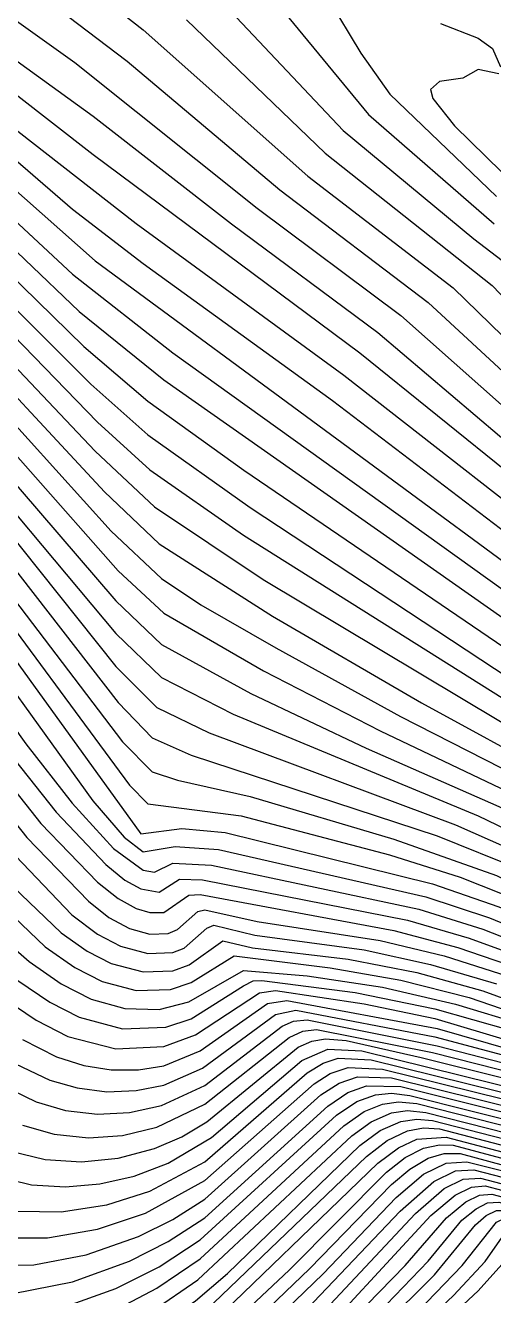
# Model space of a CAD drawing. Header units: inches. Extents: x 2608994 to 2618701, y 1261813 to 1271655.
# Drawn here: x 2616931 to 2617177, y 1262909 to 1263577 of the extents above; entities that cross this region are included whole.
import ezdxf

# ---------------------------------------------------------------- set-up
doc = ezdxf.new("R2010")
doc.units = ezdxf.units.IN
doc.header["$MEASUREMENT"] = 0

msp = doc.modelspace()

# ---------------------------------------------------------------- linework, layer by layer
for points, elevation in [([(2616744.32, 1262488.72), (2616829.6, 1262590.78), (2616878.8, 1262644.66), (2616925.02, 1262690.32), (2617156.23, 1262908.72), (2617172.8, 1262926.53), (2617185.51, 1262944.72), (2617188.4, 1262945.37), (2617194.9, 1262943.52), (2617264, 1262919.85), (2617274.8, 1262918.55), (2617289.2, 1262922.09), (2617321.6, 1262935.76), (2617361.2, 1262942.85), (2617378.18, 1262948.32), (2617406.8, 1262963.18), (2617438, 1262985.34), (2617440.4, 1262984.57), (2617442.8, 1262980.83), (2617450, 1262960.6), (2617451.2, 1262962.85), (2617469.2, 1263041.67), (2617541.2, 1263410.13), (2617767.06, 1264589.92)], 332), ([(2616755.73, 1262492.32), (2616839.2, 1262589.7), (2616888.92, 1262643.52), (2617045.6, 1262796.03), (2617169.23, 1262911.12), (2617183.26, 1262926.72), (2617191.4, 1262939.92), (2617266.4, 1262915.17), (2617276, 1262913.78), (2617288, 1262917.08), (2617321.6, 1262932.82), (2617362.4, 1262940.34), (2617381.6, 1262946.64), (2617408, 1262960.44), (2617438, 1262981.44), (2617442.8, 1262975.8), (2617448.8, 1262956.27), (2617451.2, 1262958.99), (2617469.63, 1263040.72), (2617538.8, 1263394.7), (2617767.76, 1264591.12)], 333), ([(2616737.03, 1262489.92), (2616818.48, 1262590.72), (2616866.97, 1262644.72), (2616910.68, 1262687.92), (2616995.2, 1262765.66), (2617142.21, 1262905.12), (2617160.8, 1262924.39), (2617178.8, 1262947.23), (2617183.6, 1262949.59), (2617188.4, 1262948.82), (2617260.4, 1262924.85), (2617274.8, 1262923.18), (2617290.4, 1262926.73), (2617321.71, 1262938.72), (2617360, 1262945.36), (2617375.6, 1262950.34), (2617404.4, 1262965.15), (2617439.2, 1262989.51), (2617444, 1262983.27), (2617450, 1262965.24), (2617452.4, 1262970.11), (2617470.4, 1263050.73), (2617548.4, 1263450.29), (2617766.36, 1264588.72)], 331), ([(2616875.86, 1262708.32), (2616978.4, 1262790.7), (2617014.4, 1262821.48), (2617097.52, 1262900.32), (2617144.27, 1262950.72), (2617157.11, 1262961.52), (2617165.6, 1262965.7), (2617172.8, 1262966.36), (2617210, 1262956.63), (2617255.6, 1262941.9), (2617278.4, 1262940.2), (2617294, 1262942.82), (2617323.17, 1262950.72), (2617355.2, 1262955.56), (2617369.6, 1262960.04), (2617402, 1262977.4), (2617440.4, 1263005.68), (2617445.2, 1263001.1), (2617451.2, 1262984.54), (2617453.6, 1262988.63), (2617470.49, 1263063.52), (2617561.6, 1263530.4), (2617764, 1264586.32)], 327), ([(2616886.66, 1262703.52), (2617014.4, 1262811.94), (2617103.67, 1262896.72), (2617130.8, 1262924.39), (2617152.43, 1262949.52), (2617162.63, 1262957.92), (2617169.82, 1262961.52), (2617176.4, 1262962.07), (2617210, 1262953.09), (2617256.8, 1262937.67), (2617277.2, 1262936.15), (2617292.8, 1262938.93), (2617322.8, 1262947.74), (2617357.6, 1262953.26), (2617370.8, 1262957.49), (2617402, 1262973.97), (2617440.4, 1263001.64), (2617445.2, 1262996.02), (2617451.2, 1262979.64), (2617452.4, 1262981.52), (2617470.4, 1263059.98), (2617554.4, 1263490.32), (2617764.26, 1264585.12)], 328), ([(2616899.29, 1262689.12), (2617000, 1262779.63), (2617118.4, 1262891.92), (2617146.23, 1262919.52), (2617167.72, 1262945.92), (2617173.39, 1262950.72), (2617178.8, 1262953.48), (2617183.6, 1262953.45), (2617259.2, 1262929.14), (2617274.8, 1262927.61), (2617290.4, 1262930.73), (2617321.6, 1262941.62), (2617357.6, 1262947.64), (2617373.2, 1262952.41), (2617403.2, 1262967.86), (2617439.2, 1262993.53), (2617444, 1262988.37), (2617450, 1262970.34), (2617452.4, 1262973.84), (2617470.4, 1263053.81), (2617549.6, 1263459.51), (2617765.66, 1264587.52)], 330), ([(2617091.2, 1262903.85), (2617136.14, 1262951.92), (2617151.2, 1262964.91), (2617161.34, 1262969.92), (2617170.4, 1262970.45), (2617211.2, 1262959.81), (2617255.6, 1262945.81), (2617267.6, 1262943.98), (2617280.8, 1262944.24), (2617322.8, 1262953.55), (2617354, 1262958.14), (2617369.6, 1262963.07), (2617402, 1262980.83), (2617440.4, 1263009.62), (2617442.8, 1263009.13), (2617445.2, 1263006.1), (2617451.2, 1262990.18), (2617452.4, 1262989.67), (2617453.6, 1262992.36), (2617470.4, 1263066.12), (2617564, 1263545.78), (2617763.2, 1264584.57)], 326), ([(2617120.83, 1262903.92), (2617142.81, 1262926.72), (2617160.61, 1262948.32), (2617168.05, 1262954.32), (2617174, 1262957.38), (2617180, 1262957.77), (2617210, 1262949.52), (2617258, 1262933.42), (2617276, 1262931.95), (2617291.6, 1262934.91), (2617321.6, 1262944.55), (2617356.4, 1262950.19), (2617372, 1262954.95), (2617403.2, 1262971.29), (2617439.2, 1262997.47), (2617441.6, 1262996.78), (2617444, 1262993.38), (2617450, 1262976.24), (2617451.2, 1262975.15), (2617452.4, 1262977.64), (2617470.4, 1263056.9), (2617552, 1263474.92), (2617764.96, 1264586.32)], 329), ([(2616818.09, 1262715.52), (2616954.4, 1262805.8), (2617004.8, 1262842.79), (2617033.6, 1262867.97), (2617087.6, 1262919.99), (2617126, 1262960.26), (2617140.4, 1262972.58), (2617152.4, 1262978.41), (2617163.2, 1262979.07), (2617205.2, 1262968.53), (2617255.6, 1262953.55), (2617268.8, 1262951.6), (2617283.2, 1262951.78), (2617351.6, 1262963.32), (2617367.2, 1262968.16), (2617400.8, 1262986.88), (2617441.6, 1263017.89), (2617446.4, 1263013.98), (2617452.4, 1262998.79), (2617458.4, 1263016.87), (2617472.8, 1263084.36), (2617753.55, 1264537.12)], 324), ([(2616900.4, 1262784.82), (2616971.2, 1262828.64), (2617000, 1262849.25), (2617025.2, 1262869.9), (2617080.4, 1262922.77), (2617123.6, 1262967.04), (2617133.2, 1262975.24), (2617142.8, 1262980.91), (2617151.2, 1262983.43), (2617159.6, 1262983.39), (2617255.6, 1262957.37), (2617270, 1262955.27), (2617284.4, 1262955.42), (2617350.4, 1262965.92), (2617367.2, 1262971.19), (2617400.83, 1262990.32), (2617441.6, 1263021.82), (2617444, 1263021.58), (2617446.4, 1263018.94), (2617452.4, 1263004.23), (2617453.6, 1263004.17), (2617460.8, 1263030.39), (2617473.05, 1263088.72), (2617753.07, 1264537.12)], 323), ([(2616844.82, 1262715.52), (2616966.4, 1262802.92), (2617009.6, 1262836.75), (2617082.48, 1262905.12), (2617128.03, 1262953.12), (2617145.8, 1262968.72), (2617157.2, 1262974.23), (2617166.8, 1262974.76), (2617207.6, 1262964.36), (2617255.6, 1262949.69), (2617280.8, 1262947.95), (2617324, 1262956.67), (2617352.8, 1262960.72), (2617368.4, 1262965.61), (2617400.8, 1262983.46), (2617441.6, 1263013.86), (2617446.4, 1263008.93), (2617452.4, 1262994.05), (2617459.6, 1263018.72), (2617473.31, 1263083.92), (2617753.8, 1264535.92)], 325), ([(2616902.01, 1263290.32), (2616985.6, 1263177.24), (2616995.2, 1263167.57), (2617044.4, 1263161.25), (2617122.4, 1263140.59), (2617159.6, 1263128.83), (2617192, 1263116.09), (2617222, 1263101.77), (2617300, 1263055.42), (2617312, 1263051.24), (2617330, 1263049.14), (2617344.4, 1263049.79), (2617358.97, 1263057.52), (2617388.65, 1263082.72), (2617458.4, 1263149.6), (2617462, 1263150.2), (2617465.6, 1263146.51), (2617475.32, 1263189.52), (2617510, 1263393.45), (2617541.49, 1263561.52), (2617636, 1264013.96)], 293), ([(2616904.35, 1263272.32), (2616991.6, 1263151.74), (2617013.2, 1263154.47), (2617036, 1263152.47), (2617145.2, 1263125.43), (2617180, 1263113.22), (2617212.4, 1263099.08), (2617296.4, 1263052.45), (2617309.6, 1263048.34), (2617331.2, 1263046.19), (2617345.6, 1263047.4), (2617361.2, 1263056.11), (2617392.5, 1263082.72), (2617457.2, 1263144.7), (2617460.8, 1263145.98), (2617464.4, 1263142.18), (2617465.6, 1263142.71), (2617475.63, 1263188.32), (2617510, 1263389.52), (2617540.45, 1263551.92), (2617633.6, 1263998.75)], 294), ([(2616890.17, 1263274.72), (2616966.27, 1263169.12), (2616982.72, 1263149.92), (2616992.8, 1263142.17), (2617009.6, 1263145.06), (2617032.4, 1263143.52), (2617141.6, 1263118.57), (2617175.2, 1263107.47), (2617207.6, 1263094.07), (2617292.8, 1263049.51), (2617309.6, 1263045.06), (2617331.2, 1263043.29), (2617345.6, 1263044.62), (2617361.2, 1263053.08), (2617393.75, 1263080.32), (2617457.2, 1263140.88), (2617460.8, 1263141.21), (2617464.4, 1263136.75), (2617465.6, 1263139.2), (2617475.71, 1263185.92), (2617510, 1263385.6), (2617539.4, 1263542.32), (2617631.2, 1263983.52)], 295), ([(2616873.71, 1263279.52), (2616931.08, 1263199.12), (2616955.4, 1263167.92), (2616977.14, 1263143.92), (2616992.8, 1263132.55), (2616998.8, 1263131.49), (2617008.4, 1263136.32), (2617028.8, 1263135.24), (2617138, 1263111.96), (2617171.6, 1263101.45), (2617202.8, 1263089.2), (2617288.85, 1263046.72), (2617307.2, 1263042.19), (2617330, 1263040.4), (2617345.6, 1263041.83), (2617361.2, 1263050.07), (2617394.98, 1263077.92), (2617456, 1263136.02), (2617459.6, 1263137.04), (2617464.4, 1263132.48), (2617475.14, 1263179.92), (2617510, 1263381.72), (2617539.52, 1263538.72), (2617628.8, 1263968.29)], 296), ([(2616912.14, 1263119.92), (2616941.2, 1263092.19), (2616956.8, 1263081.33), (2616971.2, 1263074.03), (2616989.2, 1263069.29), (2617007.2, 1263069.72), (2617018, 1263073.51), (2617040.8, 1263087.52), (2617091.2, 1263081.13), (2617128.4, 1263074.62), (2617164.4, 1263065.55), (2617271.2, 1263028.86), (2617306, 1263023.22), (2617339.6, 1263023.77), (2617356.4, 1263029.42), (2617378, 1263043.65), (2617410.48, 1263070.72), (2617452.4, 1263109.97), (2617456, 1263110.46), (2617462, 1263104.31), (2617474.36, 1263158.32), (2617535.42, 1263493.12), (2617615.6, 1263882.76)], 302), ([(2616919.6, 1263064.97), (2616936.4, 1263053.56), (2616953.2, 1263044.99), (2616978.4, 1263038.52), (2617003.6, 1263039.7), (2617020.4, 1263045.83), (2617054, 1263068.05), (2617062.4, 1263069.21), (2617109.2, 1263062.18), (2617146.4, 1263054.4), (2617244.4, 1263025.12), (2617274.8, 1263017.66), (2617304.8, 1263013.94), (2617339.6, 1263015.31), (2617356.4, 1263020.58), (2617378, 1263033.97), (2617410.21, 1263059.92), (2617451.2, 1263097.41), (2617454.8, 1263097), (2617459.6, 1263089.84), (2617460.8, 1263090.16), (2617474, 1263147.65), (2617533.31, 1263470.32), (2617610.8, 1263849.05)], 305), ([(2616929.2, 1263043.47), (2616947.2, 1263034.3), (2616961.6, 1263029.67), (2616976, 1263027.42), (2616990.4, 1263027.45), (2617003.6, 1263029.61), (2617022.8, 1263037.47), (2617058.34, 1263062.32), (2617068.4, 1263064.01), (2617147.6, 1263049.24), (2617239.75, 1263022.72), (2617274.8, 1263014.22), (2617304.8, 1263010.84), (2617340.8, 1263012.6), (2617358.8, 1263018.8), (2617380.15, 1263032.32), (2617411.6, 1263057.61), (2617450, 1263092.74), (2617454.8, 1263092.16), (2617459.6, 1263084.44), (2617460.8, 1263086.4), (2617474, 1263144.7), (2617532.8, 1263463.73), (2617609.6, 1263839.85)], 306), ([(2616925.6, 1263030.64), (2616943.6, 1263022.07), (2616958, 1263017.91), (2616973.6, 1263015.94), (2616989.2, 1263016.5), (2617003.6, 1263019.37), (2617024, 1263028.39), (2617062.4, 1263056.51), (2617073.2, 1263058.9), (2617146.4, 1263044.88), (2617273.6, 1263011), (2617303.6, 1263007.76), (2617340.8, 1263009.78), (2617358.2, 1263015.52), (2617379.65, 1263028.72), (2617411.4, 1263053.92), (2617450, 1263088.82), (2617453.6, 1263088.34), (2617459.6, 1263079.98), (2617460.8, 1263082.8), (2617474, 1263141.75), (2617531.6, 1263453.65), (2617608.4, 1263830.67)], 307), ([(2616917.2, 1263019.89), (2616936.4, 1263010.56), (2616952, 1263006.07), (2616968.8, 1263004.12), (2616985.6, 1263004.94), (2617002.4, 1263008.6), (2617025.2, 1263019.28), (2617066, 1263050.49), (2617072, 1263053.07), (2617079.2, 1263053.8), (2617147.6, 1263040.16), (2617273.6, 1263007.55), (2617302.4, 1263004.67), (2617340.8, 1263006.95), (2617358.8, 1263012.83), (2617380.4, 1263026.02), (2617412.71, 1263051.52), (2617448.8, 1263084.17), (2617453.1, 1263083.92), (2617458.4, 1263075.45), (2617459.6, 1263075.96), (2617472.8, 1263132.55), (2617528, 1263431.28), (2617607.2, 1263821.49)], 308), ([(2616929.2, 1262998.29), (2616946, 1262993.56), (2616964, 1262991.75), (2616982, 1262992.97), (2617000, 1262997.21), (2617025.2, 1263009.3), (2617069.6, 1263044.5), (2617076.8, 1263047.81), (2617084, 1263048.77), (2617145.2, 1263036.52), (2617272.4, 1263004.32), (2617301.2, 1263001.57), (2617342, 1263004.27), (2617360, 1263010.41), (2617381.6, 1263023.63), (2617412.61, 1263047.92), (2617448.8, 1263080.26), (2617453.6, 1263078.61), (2617458.4, 1263070.18), (2617459.6, 1263072.17), (2617472.8, 1263129.59), (2617526.8, 1263421.23), (2617606, 1263812.33)], 309), ([(2616908.8, 1262924.27), (2616935.2, 1262924.83), (2616962.8, 1262930.06), (2616990.4, 1262939.7), (2617008.4, 1262948.6), (2617025.2, 1262959.31), (2617086.4, 1263014.22), (2617096, 1263020.52), (2617105.6, 1263023.84), (2617123.6, 1263023.25), (2617262.8, 1262988.61), (2617283.2, 1262986), (2617301.2, 1262986.07), (2617343.2, 1262990.27), (2617357.6, 1262994.36), (2617374.4, 1263002.88), (2617394.8, 1263016.62), (2617446.4, 1263059.28), (2617451.2, 1263056.67), (2617456, 1263046.79), (2617458.4, 1263050.6), (2617471.6, 1263108.56), (2617524.4, 1263389.85), (2617606, 1263797.32)], 314), ([(2616912.4, 1262972.14), (2616934, 1262966.89), (2616952, 1262965.9), (2616970, 1262967.51), (2616988, 1262971.57), (2617006, 1262978.26), (2617028.8, 1262991.76), (2617076.33, 1263032.32), (2617090, 1263038.38), (2617108, 1263037.4), (2617264, 1262998.94), (2617285.6, 1262995.82), (2617306, 1262995.58), (2617344.4, 1262998.99), (2617366, 1263007.44), (2617402, 1263032.3), (2617447.6, 1263071.74), (2617451.2, 1263071.24), (2617457.2, 1263061.1), (2617458.4, 1263061.71), (2617472.8, 1263123.64), (2617524.4, 1263401.2), (2617603.6, 1263794.02)], 311), ([(2616918.4, 1262938.98), (2616942.4, 1262939), (2616968.8, 1262943.51), (2616994, 1262951.95), (2617025.2, 1262969.14), (2617082.8, 1263020.04), (2617091.2, 1263025.46), (2617100.8, 1263028.7), (2617118.8, 1263027.87), (2617262.8, 1262992.14), (2617283.2, 1262989.34), (2617302.4, 1262989.24), (2617343.2, 1262993.1), (2617357.6, 1262997.34), (2617374.4, 1263006.04), (2617395.25, 1263020.32), (2617446.4, 1263063.25), (2617451.2, 1263061.62), (2617457.2, 1263051.48), (2617458.4, 1263054.19), (2617472.8, 1263117.67), (2617520.8, 1263375.08), (2617604.8, 1263794.14)], 313), ([(2616926.8, 1262953.13), (2616949.6, 1262952.74), (2616973.6, 1262956.41), (2616996.4, 1262963.62), (2617025.2, 1262979.07), (2617079.2, 1263025.89), (2617087.6, 1263031.04), (2617095.5, 1263033.52), (2617112.8, 1263032.76), (2617264, 1262995.42), (2617284.4, 1262992.59), (2617303.6, 1262992.38), (2617343.2, 1262995.94), (2617357.6, 1263000.33), (2617374.4, 1263009.2), (2617395.55, 1263023.92), (2617446.4, 1263067.1), (2617450.39, 1263067.12), (2617457.2, 1263055.92), (2617458.4, 1263057.88), (2617472.8, 1263120.66), (2617523.2, 1263391.22), (2617602.4, 1263784.87)], 312), ([(2616924.4, 1262909.7), (2616955.6, 1262915.91), (2616985.6, 1262926.7), (2617006, 1262937.03), (2617025.2, 1262949.55), (2617090, 1263008.42), (2617100.53, 1263015.52), (2617110.4, 1263019.05), (2617128.4, 1263018.63), (2617261.6, 1262985.3), (2617280.8, 1262982.79), (2617298.8, 1262982.79), (2617345.6, 1262987.81), (2617364.8, 1262994.56), (2617400.8, 1263017.67), (2617445.2, 1263054.78), (2617447.6, 1263055.08), (2617450, 1263053.25), (2617456, 1263041.64), (2617457.2, 1263043.52), (2617472.8, 1263111.67), (2617517.2, 1263349.14), (2617602.4, 1263775.9)], 315), ([(2616932.8, 1263597.66), (2616984.4, 1263558.48), (2617064.8, 1263490.64), (2617142.8, 1263431.41), (2617212.31, 1263367.12), (2617285.6, 1263307.35), (2617331.2, 1263278.41), (2617351.6, 1263268.45), (2617372, 1263260.93), (2617423.6, 1263251.17), (2617436.8, 1263252.44), (2617450, 1263258.76), (2617470.4, 1263277.8), (2617487.2, 1263345.94), (2617521.47, 1263554.32), (2617561.02, 1263761.92)], 272), ([(2616910, 1262893.4), (2616943.6, 1262899.89), (2616978.4, 1262912.3), (2617001.2, 1262923.82), (2617022.8, 1262937.93), (2617094.64, 1263003.52), (2617105.34, 1263010.72), (2617115.19, 1263014.32), (2617123.6, 1263015.19), (2617133.2, 1263014.02), (2617261.6, 1262981.75), (2617279.6, 1262979.47), (2617297.6, 1262979.57), (2617345.6, 1262984.96), (2617366, 1262992.08), (2617400.8, 1263014.25), (2617445.2, 1263050.86), (2617450, 1263048.33), (2617456, 1263037.17), (2617457.2, 1263039.78), (2617471.6, 1263102.55), (2617519.6, 1263357.82), (2617598.8, 1263754.47)], 316), ([(2616918.4, 1263314.97), (2616978.4, 1263239.8), (2617000, 1263218.19), (2617027.6, 1263204.89), (2617157.2, 1263156.38), (2617202.8, 1263136.31), (2617250.8, 1263108.91), (2617305.2, 1263068.32), (2617317.24, 1263061.12), (2617326.4, 1263058.53), (2617342, 1263057.65), (2617355.2, 1263063.75), (2617377.22, 1263082.72), (2617460.8, 1263163.19), (2617463.2, 1263163.96), (2617466.8, 1263160.58), (2617470.4, 1263173.33), (2617511.5, 1263413.92), (2617541.53, 1263574.72), (2617579.07, 1263759.52)], 290), ([(2616773.2, 1263669.35), (2616966.4, 1263529.42), (2617039.25, 1263472.72), (2617116.4, 1263415.6), (2617193.22, 1263350.32), (2617235.26, 1263316.72), (2617276, 1263285.96), (2617309.6, 1263263.42), (2617356.4, 1263238.24), (2617376.8, 1263230.69), (2617394.8, 1263226.57), (2617415.2, 1263224.95), (2617429.6, 1263226.35), (2617440.4, 1263229.27), (2617466.8, 1263240.6), (2617472.8, 1263246.03), (2617477.6, 1263265.04), (2617514.22, 1263501.52), (2617561.15, 1263751.12)], 274), ([(2616911.2, 1263590.21), (2616956.8, 1263557.64), (2617052.75, 1263481.12), (2617128.4, 1263424.51), (2617198.57, 1263362.32), (2617239.56, 1263328.72), (2617278.4, 1263298.48), (2617312, 1263275.88), (2617340.8, 1263259.69), (2617366, 1263248.8), (2617387.6, 1263242.68), (2617415.2, 1263238.67), (2617429.6, 1263238.98), (2617440.4, 1263241.58), (2617458.4, 1263249.75), (2617471.6, 1263262.02), (2617482.4, 1263305.64), (2617516.58, 1263520.72), (2617559.77, 1263749.92)], 273), ([(2616920.19, 1263297.52), (2616979.6, 1263220.84), (2616997.6, 1263202.25), (2617018.11, 1263193.12), (2617147.6, 1263150.59), (2617192, 1263132.66), (2617242.4, 1263105.96), (2617300.02, 1263065.92), (2617312.75, 1263058.72), (2617324, 1263055.72), (2617340.8, 1263054.8), (2617353.85, 1263059.92), (2617379.72, 1263081.52), (2617459.6, 1263158.3), (2617462.03, 1263159.52), (2617466.8, 1263156.64), (2617475.6, 1263196.72), (2617510, 1263401.4), (2617541.92, 1263572.32), (2617577.75, 1263748.72)], 291), ([(2616899.2, 1263308.49), (2616982, 1263200.08), (2616997.6, 1263184.39), (2617010.8, 1263179.99), (2617049.2, 1263171.36), (2617124.8, 1263148.9), (2617178.8, 1263129.84), (2617231.6, 1263104.31), (2617296.68, 1263062.32), (2617311.33, 1263055.12), (2617325.2, 1263052.47), (2617342, 1263052.06), (2617349.2, 1263054.45), (2617358.13, 1263059.92), (2617384.82, 1263082.72), (2617459.6, 1263154.44), (2617462.47, 1263154.72), (2617465.6, 1263151.2), (2617470.4, 1263167.5), (2617511.44, 1263405.52), (2617540.41, 1263560.32), (2617575.43, 1263733.12)], 292), ([(2616899.2, 1262876.55), (2616936.4, 1262884.63), (2616973.6, 1262898.66), (2617000, 1262912.5), (2617022.8, 1262927.91), (2617098.4, 1262997.92), (2617109.2, 1263005.49), (2617118.8, 1263009.36), (2617127.2, 1263010.57), (2617136.8, 1263009.68), (2617260.4, 1262978.4), (2617278.4, 1262976.12), (2617296.4, 1262976.32), (2617346.8, 1262982.32), (2617366, 1262989.01), (2617399.6, 1263009.95), (2617445.2, 1263046.83), (2617450, 1263043.31), (2617454.8, 1263032.55), (2617457.2, 1263036.14), (2617471.6, 1263099.53), (2617518.4, 1263348.01), (2617595.2, 1263733.04)], 317), ([(2617036, 1263587.74), (2617098.03, 1263521.92), (2617166.8, 1263464.93), (2617197.37, 1263441.52), (2617228, 1263405.48), (2617289.46, 1263346.72), (2617315.69, 1263326.32), (2617340.8, 1263312.46), (2617367.2, 1263303.69), (2617392.4, 1263303.01), (2617411.6, 1263290.04), (2617426, 1263284.12), (2617430.92, 1263286.72), (2617466.8, 1263324.49), (2617478.72, 1263370.72), (2617507.6, 1263497.97), (2617548.92, 1263719.92)], 269), ([(2616929.2, 1262868.83), (2616970, 1262885.34), (2616997.6, 1262900.37), (2617021.6, 1262916.89), (2617102.59, 1262992.72), (2617112.8, 1263000.13), (2617123.6, 1263004.75), (2617132, 1263006), (2617141.6, 1263005.08), (2617260.4, 1262974.81), (2617277.2, 1262972.75), (2617294, 1262972.93), (2617346.8, 1262979.48), (2617366, 1262985.94), (2617400.8, 1263007.41), (2617444, 1263042.45), (2617448.8, 1263040.07), (2617454.8, 1263027.36), (2617456, 1263029.1), (2617471.6, 1263096.51), (2617518.4, 1263344.36), (2617590.4, 1263705.44)], 318), ([(2616781.6, 1263653.44), (2616966.4, 1263509.33), (2617106.8, 1263404.82), (2617229.51, 1263305.92), (2617283.2, 1263266.61), (2617328.8, 1263237.69), (2617369.6, 1263218.1), (2617386.4, 1263213.02), (2617400.8, 1263210.93), (2617416.4, 1263211.13), (2617432, 1263214.16), (2617472.8, 1263231.18), (2617474, 1263232.01), (2617490.32, 1263347.92), (2617510.61, 1263475.12), (2617550.29, 1263691.12)], 275), ([(2616918.4, 1262851.16), (2616964, 1262870.6), (2616994, 1262887.39), (2617020.4, 1262905.83), (2617037.2, 1262920.31), (2617106.8, 1262987.56), (2617117.6, 1262995.52), (2617128.4, 1263000.2), (2617136.8, 1263001.48), (2617145.2, 1263000.74), (2617259.2, 1262971.42), (2617276, 1262969.33), (2617291.6, 1262969.5), (2617348, 1262976.84), (2617366, 1262982.88), (2617400.15, 1263003.52), (2617444, 1263038.48), (2617448.8, 1263035.1), (2617454.8, 1263022.82), (2617456, 1263025.31), (2617471.6, 1263093.49), (2617517.2, 1263334.58), (2617588, 1263690.13)], 319), ([(2616768.88, 1263652.72), (2616926.8, 1263521.66), (2616989.2, 1263472.89), (2617098.4, 1263393.2), (2617233.46, 1263287.92), (2617289.2, 1263248.13), (2617333.6, 1263220.26), (2617372, 1263201.71), (2617387.6, 1263197.19), (2617400.8, 1263195.87), (2617414, 1263196.88), (2617426, 1263199.93), (2617463.2, 1263220.6), (2617474, 1263229.1), (2617507.03, 1263448.72), (2617547.81, 1263673.12)], 276), ([(2616838, 1263582.18), (2616955.6, 1263480.57), (2616992.8, 1263451.89), (2617092.4, 1263379.86), (2617206.65, 1263292.72), (2617285.6, 1263236.04), (2617344.4, 1263198.87), (2617364.8, 1263188.53), (2617381.6, 1263182.48), (2617393.6, 1263180.6), (2617405.6, 1263181.54), (2617434.4, 1263196.78), (2617472.8, 1263222.59), (2617474, 1263226.44), (2617508.04, 1263449.92), (2617547.89, 1263668.32)], 277), ([(2616911.2, 1262834.02), (2616961.6, 1262857.47), (2616994, 1262876.62), (2617021.6, 1262896.68), (2617110.46, 1262981.92), (2617121.34, 1262990.32), (2617132, 1262995.36), (2617140.4, 1262996.94), (2617148.8, 1262996.4), (2617255.6, 1262968.52), (2617273.6, 1262965.95), (2617290.4, 1262966.11), (2617348, 1262974), (2617366, 1262979.82), (2617400.8, 1263000.57), (2617442.8, 1263034.06), (2617445.2, 1263034.13), (2617447.6, 1263031.9), (2617453.6, 1263018.36), (2617456, 1263021.62), (2617471.6, 1263090.45), (2617516, 1263324.81), (2617584.4, 1263668.67)], 320), ([(2616726.4, 1263658.98), (2616835.6, 1263570.27), (2616967.6, 1263453.3), (2617222, 1263265.98), (2617315.6, 1263200.98), (2617364.8, 1263171.74), (2617378, 1263166.71), (2617390, 1263164.96), (2617398.4, 1263167.76), (2617412.8, 1263176.25), (2617472.8, 1263218.37), (2617474, 1263223.77), (2617508.22, 1263446.32), (2617547.71, 1263662.32)], 278), ([(2617002.84, 1263662.32), (2617111.36, 1263530.32), (2617177.51, 1263472.72)], 268), ([(2617015.6, 1263580.1), (2617088.64, 1263509.92), (2617176.45, 1263440.32), (2617223.74, 1263391.12), (2617289.2, 1263332.88), (2617318, 1263312.17), (2617348, 1263296.69), (2617370.8, 1263289.19), (2617398.4, 1263285.21), (2617415.2, 1263276.99), (2617429.6, 1263273.94), (2617438, 1263278.32), (2617468, 1263308.88), (2617499.2, 1263439.93), (2617539.53, 1263664.72)], 270), ([(2616760, 1263616.38), (2616827.2, 1263563.24), (2616868, 1263527.73), (2616955.6, 1263446.31), (2617008.4, 1263404.9), (2617213.32, 1263257.92), (2617344.4, 1263165.92), (2617363.6, 1263154.62), (2617376.8, 1263149.66), (2617382.8, 1263150.14), (2617393.6, 1263155.89), (2617472.8, 1263215.41), (2617508.39, 1263442.72), (2617546.82, 1263652.72)], 279), ([(2616896.26, 1263650.32), (2616992.8, 1263574.94), (2617079.58, 1263497.92), (2617156, 1263439.11), (2617214.8, 1263381.88), (2617278.4, 1263327.36), (2617313.2, 1263302.15), (2617351.6, 1263282.02), (2617375.6, 1263274.05), (2617402, 1263269.45), (2617418.8, 1263264.02), (2617432, 1263263.11), (2617443.94, 1263268.72), (2617469.2, 1263293.4), (2617492, 1263387.05), (2617528.6, 1263599.92)], 271), ([(2616763.6, 1263599.5), (2616828.4, 1263548.18), (2616873.1, 1263508.72), (2616959.2, 1263426.73), (2617003.6, 1263390.69), (2617266.42, 1263206.32), (2617352.8, 1263142.22), (2617369.6, 1263133.63), (2617380.4, 1263138.35), (2617469.2, 1263208.81), (2617471.6, 1263208.23), (2617472.8, 1263212.55), (2617509.36, 1263443.92), (2617546.61, 1263646.72)], 280), ([(2616773.2, 1263578.46), (2616835.6, 1263528.06), (2616880, 1263487.88), (2616961.6, 1263408.19), (2616995.2, 1263379.37), (2617045.78, 1263343.12), (2617270, 1263190.53), (2617304.8, 1263163.96), (2617355.2, 1263120.47), (2617361.2, 1263117.25), (2617367.2, 1263119.62), (2617468, 1263203.96), (2617471.6, 1263204.83), (2617472.8, 1263209.71), (2617509.51, 1263440.32), (2617546.62, 1263641.92)], 281), ([(2616898, 1262813.56), (2616955.6, 1262842.2), (2616990.4, 1262863.48), (2617020.4, 1262885.64), (2617116.36, 1262978.32), (2617127.2, 1262986.48), (2617136.8, 1262990.94), (2617152.4, 1262992.05), (2617255.6, 1262964.84), (2617271.2, 1262962.52), (2617288, 1262962.58), (2617349.2, 1262971.38), (2617366, 1262976.77), (2617400.8, 1262997.14), (2617442.8, 1263030.15), (2617447.6, 1263026.97), (2617453.6, 1263013.07), (2617454.8, 1263014.63), (2617471.38, 1263086.32), (2617514.8, 1263315.07), (2617578.4, 1263634.87)], 321), ([(2616721.6, 1263602.12), (2616780.4, 1263559.42), (2616840.4, 1263509.93), (2616885.8, 1263467.92), (2616965.2, 1263388.42), (2616995.2, 1263361.75), (2617049.2, 1263323.55), (2617268.8, 1263178.76), (2617313.04, 1263142.72), (2617349.2, 1263103), (2617352.8, 1263100.07), (2617356.4, 1263100.72), (2617413.48, 1263153.52), (2617466.8, 1263199.08), (2617469.2, 1263199.96), (2617470.4, 1263198.74), (2617471.6, 1263201.79), (2617510.47, 1263441.52), (2617545.44, 1263631.12)], 282), ([(2616719.2, 1263577.89), (2616782.8, 1263531.02), (2616844.38, 1263478.72), (2616887.11, 1263437.92), (2616967.6, 1263353.18), (2616998.8, 1263323.75), (2617056.04, 1263285.52), (2617222, 1263186.26), (2617261.6, 1263160.36), (2617285.6, 1263141.92), (2617304.8, 1263124.44), (2617322.8, 1263103.87), (2617340.76, 1263076.72), (2617343.2, 1263074.91), (2617346.8, 1263075.13), (2617399.56, 1263130.72), (2617465.6, 1263190.39), (2617469.2, 1263189.56), (2617471.6, 1263195.94), (2617510.51, 1263433.12), (2617545.17, 1263620.32)], 284), ([(2616727.6, 1263584.93), (2616785.2, 1263542.33), (2616845.2, 1263491.78), (2616890.8, 1263448.62), (2616968.8, 1263368.47), (2616996.4, 1263343.23), (2617045.6, 1263308.89), (2617232.8, 1263191.16), (2617272.4, 1263164.02), (2617297.28, 1263143.92), (2617316.97, 1263124.72), (2617330.67, 1263107.92), (2617345.6, 1263082.14), (2617346.8, 1263080.33), (2617348, 1263080.98), (2617372.96, 1263109.12), (2617396.81, 1263133.12), (2617466.8, 1263195.23), (2617470.4, 1263194.48), (2617471.6, 1263198.85), (2617510.6, 1263437.92), (2617545.43, 1263626.32)], 283), ([(2616886, 1262792.34), (2616954.4, 1262829.49), (2616990.4, 1262852.75), (2617020.4, 1262875.64), (2617069.6, 1262922.07), (2617120.89, 1262973.52), (2617130.8, 1262981.29), (2617140.4, 1262986.17), (2617148.8, 1262988.04), (2617156, 1262987.72), (2617255.6, 1262961.13), (2617271.2, 1262958.88), (2617286.8, 1262959.08), (2617350.4, 1262968.76), (2617367.2, 1262974.24), (2617400.8, 1262993.72), (2617442.8, 1263026.14), (2617447.6, 1263021.96), (2617453.6, 1263008.45), (2617454.8, 1263010.77), (2617471.6, 1263084.37), (2617513.6, 1263305.33), (2617577.2, 1263625.7)], 322), ([(2616630.4, 1263607.45), (2616692.8, 1263570.91), (2616766, 1263518.44), (2616836.83, 1263458.32), (2616888.32, 1263407.92), (2616976, 1263311.05), (2617002.4, 1263286.06), (2617023.1, 1263272.32), (2617062.58, 1263249.52), (2617128.21, 1263213.52), (2617199.2, 1263177.24), (2617235.2, 1263156.46), (2617262.8, 1263137.96), (2617285.6, 1263119.88), (2617302.4, 1263103.97), (2617331.2, 1263072.67), (2617340.8, 1263069.06), (2617349.2, 1263071.13), (2617436, 1263155.92), (2617464.4, 1263181.62), (2617469.2, 1263180.76), (2617471.6, 1263190.17), (2617512.17, 1263434.32), (2617543.91, 1263604.72)], 286), ([(2616644.8, 1263611.09), (2616706, 1263574.32), (2616774.4, 1263524.65), (2616841.2, 1263467.92), (2616888.31, 1263422.32), (2616972.4, 1263331.64), (2617001.2, 1263304.4), (2617060.89, 1263266.32), (2617139.41, 1263220.72), (2617210, 1263182.11), (2617248.4, 1263158.48), (2617274.8, 1263139.46), (2617297.41, 1263119.92), (2617313.2, 1263103.22), (2617336.42, 1263074.32), (2617342, 1263071.91), (2617348, 1263073.14), (2617424.86, 1263149.92), (2617464.4, 1263185.5), (2617466.8, 1263186.47), (2617469.2, 1263184.44), (2617471.6, 1263193.05), (2617511.45, 1263434.32), (2617544.19, 1263610.72)], 285), ([(2616617.2, 1263603.43), (2616679.6, 1263567.67), (2616718, 1263541.81), (2616757.6, 1263512.4), (2616796, 1263481.17), (2616833.2, 1263448.17), (2616887.2, 1263394.7), (2616979.6, 1263290.16), (2617003.6, 1263267.79), (2617056.08, 1263237.52), (2617117.6, 1263205.91), (2617192, 1263170.48), (2617234, 1263147.1), (2617278.4, 1263115.85), (2617328.8, 1263069.02), (2617334.8, 1263066.72), (2617343.2, 1263066.13), (2617350.4, 1263069.1), (2617463.2, 1263176.79), (2617465.6, 1263177.37), (2617468, 1263174.92), (2617470.4, 1263182.13), (2617512.91, 1263434.32), (2617543.62, 1263598.72)], 287), ([(2616888.3, 1263379.12), (2616978.4, 1263274.34), (2617002.4, 1263251.31), (2617049.54, 1263225.52), (2617110.24, 1263196.72), (2617180, 1263166.15), (2617223.2, 1263143.81), (2617268.8, 1263113.89), (2617316.84, 1263071.92), (2617325.2, 1263066.27), (2617331.2, 1263064.13), (2617343.2, 1263063.32), (2617351.69, 1263067.12), (2617368.43, 1263081.52), (2617462, 1263171.91), (2617464.4, 1263172.98), (2617468, 1263170.52), (2617470.4, 1263179.19), (2617511.76, 1263423.52), (2617542.85, 1263590.32)], 288), ([(2617090.05, 1263591.52), (2617107.38, 1263562.72), (2617122.71, 1263541.12), (2617178.8, 1263487.26)], 267), ([(2616887.2, 1263365.92), (2616978.4, 1263257.13), (2617002.4, 1263233.95), (2617040.21, 1263214.72), (2617169.2, 1263161.09), (2617213.6, 1263139.79), (2617259.2, 1263111.84), (2617310.8, 1263070.35), (2617321.6, 1263063.53), (2617330, 1263061.15), (2617343.2, 1263060.53), (2617354, 1263065.84), (2617373.44, 1263082.72), (2617460.8, 1263167), (2617464.4, 1263168.29), (2617466.8, 1263165.81), (2617470.4, 1263176.26), (2617511.42, 1263417.52), (2617541.85, 1263580.72)], 289), ([(2617149.27, 1263578.32), (2617169.2, 1263570.58), (2617176.73, 1263565.12), (2617180.84, 1263555.52)], 266), ([(2617180, 1263551.71), (2617169.2, 1263554.01), (2617161.01, 1263549.52), (2617148.8, 1263547.74), (2617144.01, 1263543.52), (2617145.29, 1263538.72), (2617156.65, 1263524.32), (2617189.91, 1263491.92)], 266), ([(2616917.57, 1263200.32), (2616946.97, 1263163.12), (2616973.08, 1263135.52), (2616983.2, 1263127.24), (2616991.6, 1263122.69), (2617001.2, 1263121.01), (2617012, 1263127.91), (2617024, 1263127.54), (2617132, 1263106.18), (2617164.4, 1263096.84), (2617196.8, 1263084.96)], 297), ([(2616908.46, 1263195.52), (2616939, 1263157.12), (2616968.8, 1263126.27), (2616979.6, 1263117.62), (2616989.2, 1263112.4), (2616996.4, 1263110.31), (2617003.6, 1263110.24), (2617016.8, 1263119.41), (2617022.8, 1263119.69), (2617124.8, 1263100.82), (2617158.4, 1263091.91), (2617190.8, 1263080.8)], 298), ([(2616901.6, 1263187.49), (2616931.6, 1263149.76), (2616964, 1263116.26), (2616974.8, 1263107.67), (2616985.6, 1263101.85), (2616996.4, 1263098.87), (2617006, 1263099.17), (2617010.8, 1263101.33), (2617021.6, 1263110.8), (2617025.2, 1263111.68), (2617052.8, 1263105.5), (2617117.6, 1263095.54), (2617151.2, 1263087.42), (2617184.8, 1263076.7)], 299), ([(2616925.6, 1263140.04), (2616955.2, 1263109.12), (2616968.8, 1263098.91), (2616980.8, 1263092.59), (2616995.2, 1263088.71), (2617008.4, 1263089.2), (2617014.4, 1263091.57), (2617026.4, 1263102.08), (2617030, 1263103.55), (2617051.6, 1263098.43), (2617109.2, 1263090.59), (2617144, 1263082.99), (2617178.8, 1263072.67)], 300), ([(2616924.4, 1263123.86), (2616949.68, 1263099.52), (2616963.31, 1263089.92), (2616976, 1263083.42), (2616992.8, 1263078.98), (2617008.4, 1263079.52), (2617016.94, 1263082.72), (2617034.8, 1263095.43), (2617050.4, 1263091.75), (2617100.8, 1263085.72), (2617136.8, 1263078.63), (2617171.6, 1263069.1), (2617272.4, 1263032.14)], 301), ([(2616916, 1263099), (2616932.8, 1263084.47), (2616949.6, 1263072.79), (2616965.37, 1263064.72), (2616983.2, 1263059.71), (2617001.2, 1263059.15), (2617016.8, 1263063.3), (2617045.6, 1263079.8), (2617079.2, 1263076.98), (2617118.8, 1263070.91), (2617157.2, 1263062.05), (2617193.2, 1263051.15)], 303), ([(2616926.8, 1263074.49), (2616943.6, 1263063.07), (2616959.2, 1263055.13), (2616982, 1263049.12), (2617004.8, 1263049.88), (2617018, 1263054.26), (2617045.6, 1263071.7), (2617050.79, 1263074.32), (2617055.2, 1263074.51), (2617104.4, 1263068.09), (2617146.4, 1263059.5), (2617186, 1263048.42)], 304), ([(2616923.2, 1262984.71), (2616941.2, 1262980.21), (2616960.4, 1262978.98), (2616979.6, 1262980.92), (2616998.8, 1262985.98), (2617013.2, 1262992.14), (2617026.4, 1263000.09), (2617074.4, 1263039.33), (2617081.6, 1263042.62), (2617088.8, 1263043.78), (2617099.6, 1263042.85), (2617139.2, 1263033.91), (2617272.4, 1263000.87)], 310)]:
    msp.add_lwpolyline(points, dxfattribs=dict(elevation=elevation))

doc.saveas('drawing.dxf')
